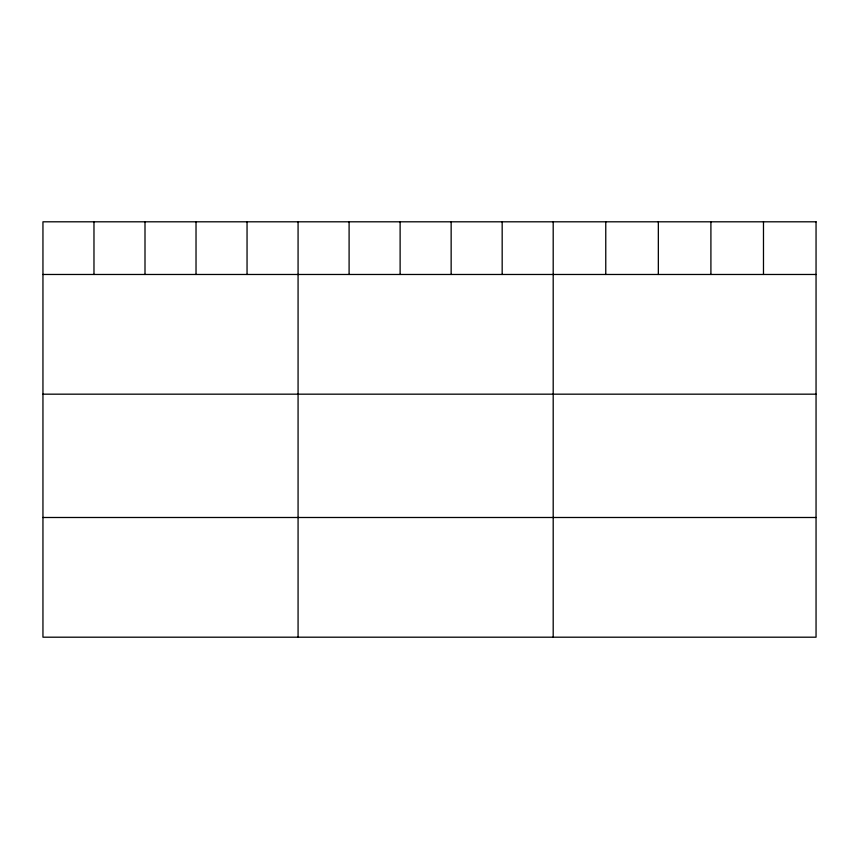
<?xml version="1.0" encoding="UTF-8"?>
<svg xmlns="http://www.w3.org/2000/svg" width="859" height="859" viewBox="0 0 859 859"><rect width="100%" height="100%" fill="white"/><g stroke="black" fill="none" stroke-linecap="round" stroke-linejoin="round"><path stroke-width="1.29" d="M42.95 274.472L816.05 274.472M42.95 394.174L816.05 394.174M42.95 517.494L816.05 517.494M763.479 221.805L763.479 274.472M710.908 221.805L710.908 274.472M658.338 221.805L658.338 274.472M605.767 221.805L605.767 274.472M553.196 221.805L553.196 637.195M502.171 221.805L502.171 274.472M451.147 221.805L451.147 274.472M400.122 221.805L400.122 274.472M349.098 221.805L349.098 274.472M298.073 221.805L298.073 637.195M247.048 221.805L247.048 274.472M196.024 221.805L196.024 274.472M144.999 221.805L144.999 274.472M93.975 221.805L93.975 274.472M816.05 221.805L42.95 221.805L42.95 637.195L816.05 637.195L816.05 221.805"/></g></svg>
